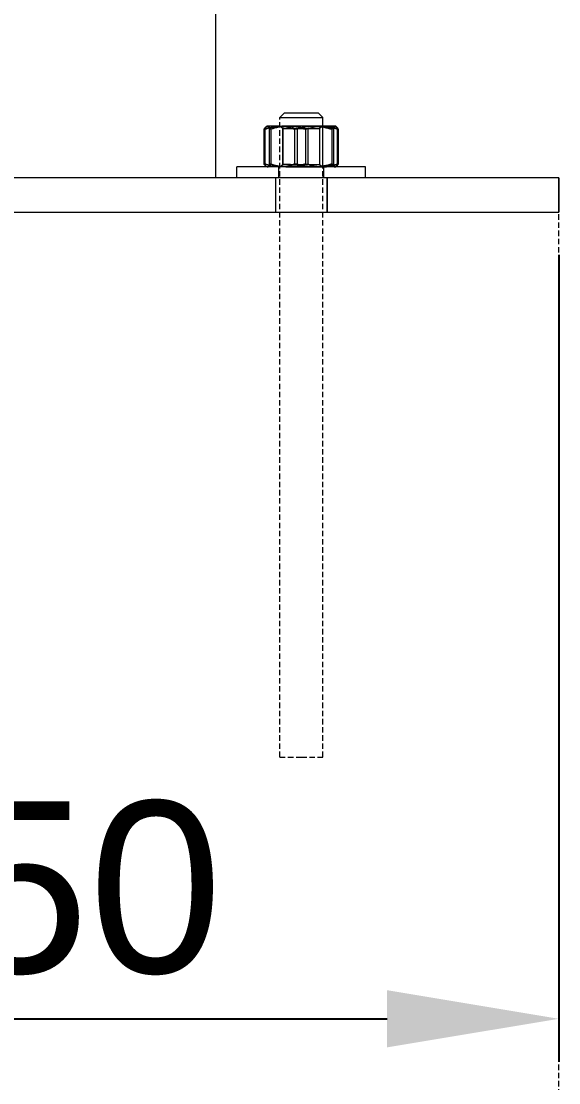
# Model space of a CAD drawing. Header units: millimetres. Extents: x -124 to 15640, y 659 to 4121.
# Drawn here: x 401 to 526.3, y 1883.7 to 2131.1 of the extents above; entities that cross this region are included whole.
import ezdxf

# ---------------------------------------------------------------- set-up
doc = ezdxf.new("R2010")
doc.units = ezdxf.units.MM
doc.linetypes.add('HIDDEN', pattern=[1.905, 1.27, -0.635])
doc.layers.add('ZANO_R', color=7, linetype='Continuous', lineweight=0)
doc.layers.add('ZANO_R_przerywana', color=7, linetype='HIDDEN', lineweight=0)
doc.styles.add('Arial', font='arial.ttf')
doc.styles.get("Standard").update_dxf_attribs({"font": 'ARIALUNI.TTF'})
doc.dimstyles.new('pl i ang', dxfattribs={"dimtxt": 50, "dimasz": 50, "dimexe": 1.25, "dimexo": 0.625, "dimgap": 10, "dimtad": 1, "dimtoh": 1, "dimtxsty": 'Standard', "dimcen": 2.5, "dimclrd": 1, "dimclre": 1, "dimclrt": 1, "dimadec": 0, "dimazin": 0, "dimtfac": 1, "dimtmove": 0, "dimatfit": 3, "dimfxl": 1, "dimarcsym": 1})

# ---------------------------------------------------------------- blocks, each defined once
blk = doc.blocks.new('*D476')
at = {"layer": 'ZANO_R', "color": 1, "lineweight": -2}
for p, q in [((276.27, 2076.6), (276.27, 1888.61)), ((526.28, 2076.6), (526.28, 1888.61)), ((316.27, 1898.61), (486.28, 1898.61))]:
    blk.add_line(p, q, dxfattribs=at)
at = {"layer": 'ZANO_R', "color": 1}
for points in [[(316.27, 1905.28), (316.27, 1891.95), (276.27, 1898.61)], [(486.28, 1891.95), (486.28, 1905.28), (526.28, 1898.61)]]:
    blk.add_solid(points, dxfattribs=at)
at = {"layer": 'ZANO_R', "color": 1, "insert": (401.28, 1929.03), "char_height": 40, "attachment_point": 5, "style": 'Arial'}
blk.add_mtext('250', dxfattribs=at)

msp = doc.modelspace()

# ---------------------------------------------------------------- linework, layer by layer
at = {"layer": 'ZANO_R'}
for p, q in [((446.29, 2156.6), (446.29, 2094.6)), ((462.28, 2109.6), (461.28, 2108.6)), ((461.28, 2108.6), (461.29, 2108.6)), ((462.29, 2109.6), (461.29, 2108.6)), ((461.29, 2108.6), (466.29, 2108.6)), ((462.29, 2109.6), (462.28, 2109.6)), ((466.29, 2109.6), (462.29, 2109.6)), ((470.29, 2109.6), (466.29, 2109.6)), ((466.29, 2108.6), (471.29, 2108.6)), ((470.29, 2109.6), (471.29, 2108.6)), ((470.29, 2109.6), (471.28, 2108.6)), ((471.28, 2097.12), (471.28, 2108.6)), ((471.29, 2097.12), (471.29, 2108.6)), ((457.62, 2105.88), (457.92, 2106)), ((457.62, 2105.88), (457.67, 2105.98)), ((457.62, 2097.81), (457.62, 2105.88)), ((457.71, 2106.04), (457.67, 2105.98)), ((457.71, 2106.04), (457.74, 2106.08)), ((457.76, 2106.11), (457.74, 2106.08)), ((457.76, 2106.11), (457.8, 2106.17)), ((457.81, 2106.18), (457.8, 2106.17)), ((457.81, 2106.18), (457.88, 2106.27)), ((457.85, 2105.88), (458.21, 2106.01)), ((457.85, 2105.88), (457.86, 2105.93)), ((457.85, 2097.81), (457.85, 2105.88)), ((457.86, 2105.93), (457.87, 2105.97)), ((457.87, 2105.97), (457.89, 2106.02)), ((457.9, 2106.3), (457.88, 2106.27)), ((457.89, 2106.02), (457.9, 2106.06)), ((457.9, 2106.3), (457.92, 2106.31)), ((457.9, 2106.06), (457.92, 2106.11)), ((457.95, 2106.35), (457.92, 2106.31)), ((457.92, 2106.11), (457.94, 2106.15)), ((457.92, 2106), (458.22, 2106.1)), ((457.94, 2106.15), (457.96, 2106.19)), ((457.95, 2106.35), (457.96, 2106.36)), ((458, 2106.4), (457.96, 2106.36)), ((457.96, 2106.19), (457.98, 2106.23)), ((457.98, 2106.23), (458.01, 2106.28)), ((458, 2106.4), (458.01, 2106.41)), ((458.05, 2106.45), (458.01, 2106.41)), ((458.01, 2106.28), (458.03, 2106.32)), ((458.03, 2106.32), (458.06, 2106.35)), ((458.05, 2106.45), (458.06, 2106.45)), ((458.1, 2106.49), (458.06, 2106.45)), ((458.06, 2106.35), (458.09, 2106.39)), ((458.09, 2106.39), (458.12, 2106.43)), ((458.1, 2106.49), (458.12, 2106.5)), ((458.13, 2106.51), (458.12, 2106.5)), ((458.12, 2106.43), (458.15, 2106.47)), ((458.13, 2106.51), (458.17, 2106.53)), ((458.15, 2106.47), (458.18, 2106.5)), ((458.2, 2106.55), (458.17, 2106.53)), ((458.18, 2106.5), (458.21, 2106.54)), ((458.2, 2106.55), (458.28, 2106.6)), ((458.2, 2106.55), (458.22, 2106.56)), ((458.21, 2106.54), (458.25, 2106.57)), ((458.21, 2106.01), (458.57, 2106.13)), ((458.22, 2106.1), (458.53, 2106.2)), ((458.25, 2106.57), (458.24, 2106.56)), ((458.25, 2106.57), (458.29, 2106.6)), ((458.25, 2106.57), (458.28, 2106.58)), ((458.27, 2106.58), (458.28, 2106.59)), ((458.29, 2106.6), (458.28, 2106.6)), ((458.28, 2106.59), (458.29, 2106.59)), ((458.3, 2106.58), (458.28, 2106.58)), ((458.3, 2106.6), (458.29, 2106.6)), ((458.29, 2106.6), (458.29, 2106.6)), ((458.29, 2106.6), (458.29, 2106.6)), ((458.29, 2106.6), (458.29, 2106.6)), ((458.29, 2106.6), (458.29, 2106.6)), ((458.29, 2106.59), (458.29, 2106.59)), ((458.29, 2106.59), (458.3, 2106.59)), ((458.33, 2106.6), (458.3, 2106.6)), ((458.3, 2106.59), (458.3, 2106.59)), ((458.3, 2106.59), (458.31, 2106.59)), ((458.3, 2106.58), (458.34, 2106.59)), ((458.31, 2106.59), (458.31, 2106.59)), ((458.48, 2106.6), (458.33, 2106.6)), ((458.35, 2106.59), (458.34, 2106.59)), ((458.37, 2106.59), (458.4, 2106.57)), ((458.44, 2106.59), (458.4, 2106.6)), ((458.4, 2106.57), (458.43, 2106.55)), ((458.43, 2106.55), (458.46, 2106.52)), ((458.48, 2106.57), (458.44, 2106.59)), ((458.46, 2106.52), (458.49, 2106.5)), ((459.09, 2106.6), (458.48, 2106.6)), ((458.51, 2106.56), (458.48, 2106.57)), ((458.49, 2106.5), (458.51, 2106.47)), ((458.55, 2106.55), (458.51, 2106.56)), ((458.51, 2106.47), (458.54, 2106.45)), ((458.53, 2106.2), (458.84, 2106.28)), ((458.54, 2106.45), (458.57, 2106.42)), ((458.59, 2106.53), (458.55, 2106.55)), ((458.57, 2106.42), (458.59, 2106.39)), ((458.57, 2106.13), (458.94, 2106.23)), ((458.62, 2106.51), (458.59, 2106.53)), ((458.59, 2106.39), (458.61, 2106.36)), ((458.61, 2106.36), (458.64, 2106.33)), ((458.66, 2106.5), (458.62, 2106.51)), ((458.64, 2106.33), (458.66, 2106.3)), ((458.69, 2106.48), (458.66, 2106.5)), ((458.66, 2106.3), (458.68, 2106.27)), ((458.68, 2106.27), (458.7, 2106.24)), ((458.72, 2106.46), (458.69, 2106.48)), ((458.7, 2106.24), (458.72, 2106.2)), ((458.76, 2106.43), (458.72, 2106.46)), ((458.72, 2106.2), (458.73, 2106.17)), ((458.73, 2106.17), (458.75, 2106.13)), ((458.75, 2106.13), (458.76, 2106.1)), ((458.79, 2106.41), (458.76, 2106.43)), ((458.76, 2106.1), (458.78, 2106.06)), ((458.78, 2106.06), (458.79, 2106.03)), ((458.82, 2106.39), (458.79, 2106.41)), ((458.79, 2106.03), (458.8, 2105.99)), ((458.8, 2105.99), (458.81, 2105.96)), ((458.81, 2105.96), (458.82, 2105.92)), ((458.85, 2106.36), (458.82, 2106.39)), ((458.82, 2105.92), (458.83, 2105.88)), ((458.83, 2105.88), (459.26, 2106.02)), ((458.83, 2105.88), (458.83, 2097.81)), ((458.84, 2106.28), (459.16, 2106.36)), ((458.88, 2106.34), (458.85, 2106.36)), ((458.91, 2106.31), (458.88, 2106.34)), ((458.94, 2106.28), (458.91, 2106.31)), ((458.94, 2106.23), (459.31, 2106.32)), ((458.96, 2106.25), (458.94, 2106.28)), ((458.99, 2106.22), (458.96, 2106.25)), ((459.01, 2106.19), (458.99, 2106.22)), ((459.04, 2106.16), (459.01, 2106.19)), ((459.06, 2106.13), (459.04, 2106.16)), ((459.08, 2106.09), (459.06, 2106.13)), ((459.1, 2106.06), (459.08, 2106.09)), ((461.37, 2106.6), (459.09, 2106.6)), ((459.12, 2106.03), (459.1, 2106.06)), ((459.14, 2105.99), (459.12, 2106.03)), ((459.16, 2105.96), (459.14, 2105.99)), ((459.16, 2106.36), (459.47, 2106.42)), ((459.17, 2105.92), (459.16, 2105.96)), ((459.19, 2105.88), (459.17, 2105.92)), ((459.63, 2106.02), (459.19, 2105.88)), ((459.19, 2105.88), (459.19, 2097.81)), ((459.26, 2106.02), (459.69, 2106.14)), ((459.31, 2106.32), (459.68, 2106.4)), ((459.47, 2106.42), (459.79, 2106.48)), ((460.08, 2106.14), (459.63, 2106.02)), ((459.68, 2106.4), (460.06, 2106.47)), ((459.69, 2106.14), (460.13, 2106.25)), ((459.79, 2106.48), (460.11, 2106.52)), ((460.06, 2106.47), (460.44, 2106.52)), ((460.53, 2106.25), (460.08, 2106.14)), ((460.11, 2106.52), (460.43, 2106.56)), ((460.13, 2106.25), (460.58, 2106.34)), ((460.43, 2106.56), (460.75, 2106.58)), ((460.44, 2106.52), (460.82, 2106.56)), ((460.99, 2106.34), (460.53, 2106.25)), ((460.58, 2106.34), (461.02, 2106.42)), ((460.75, 2106.58), (461.07, 2106.6)), ((460.82, 2106.56), (461.2, 2106.58)), ((461.45, 2106.42), (460.99, 2106.34)), ((461.02, 2106.42), (461.47, 2106.49)), ((461.2, 2106.58), (461.58, 2106.6)), ((462.04, 2106.07), (461.29, 2106.59)), ((462.03, 2106.07), (461.29, 2106.59)), ((461.36, 2106.59), (461.7, 2106.57)), ((461.39, 2106.6), (461.39, 2106.6)), ((461.91, 2106.49), (461.45, 2106.42)), ((461.47, 2106.49), (461.92, 2106.54)), ((461.58, 2106.6), (461.81, 2106.59)), ((461.7, 2106.57), (462.04, 2106.54)), ((461.73, 2106.6), (462.05, 2106.58)), ((469.26, 2106.6), (461.78, 2106.6)), ((462.37, 2106.54), (461.91, 2106.49)), ((461.92, 2106.54), (462.37, 2106.57)), ((462.03, 2097.65), (462.03, 2106.07)), ((462.03, 2106.07), (462.04, 2106.07)), ((462.04, 2106.54), (462.39, 2106.5)), ((462.04, 2097.65), (462.04, 2106.07)), ((462.04, 2106.07), (463.79, 2106.07)), ((462.05, 2106.58), (462.38, 2106.56)), ((462.37, 2106.57), (462.82, 2106.59)), ((462.83, 2106.57), (462.37, 2106.54)), ((462.38, 2106.56), (462.7, 2106.53)), ((462.39, 2106.5), (462.73, 2106.45)), ((462.7, 2106.53), (463.02, 2106.48)), ((462.73, 2106.45), (463.07, 2106.38)), ((463.3, 2106.59), (462.83, 2106.57)), ((463.02, 2106.48), (463.35, 2106.43)), ((463.07, 2106.38), (463.4, 2106.3)), ((463.22, 2106.6), (463.28, 2106.59)), ((463.29, 2106.59), (463.74, 2106.57)), ((463.35, 2106.43), (463.66, 2106.36)), ((463.4, 2106.3), (463.73, 2106.22)), ((463.66, 2106.36), (463.7, 2106.35)), ((463.7, 2106.35), (463.87, 2106.31)), ((464.19, 2106.57), (463.73, 2106.59)), ((463.73, 2106.22), (464.06, 2106.12)), ((463.74, 2106.57), (464.19, 2106.54)), ((463.79, 2106.07), (470.54, 2106.07)), ((463.87, 2106.31), (464.3, 2106.2)), ((464.06, 2106.12), (464.39, 2106)), ((464.66, 2106.54), (464.19, 2106.57)), ((464.19, 2106.54), (464.64, 2106.49)), ((464.3, 2106.2), (464.73, 2106.08)), ((464.39, 2106), (464.71, 2105.88)), ((464.64, 2106.49), (465.08, 2106.42)), ((465.12, 2106.49), (464.66, 2106.54)), ((464.71, 2105.88), (465.16, 2106.02)), ((464.71, 2105.88), (464.71, 2097.81)), ((464.73, 2106.08), (464.75, 2106.07)), ((464.75, 2106.07), (465.03, 2105.98)), ((465.03, 2105.98), (465.03, 2105.98)), ((465.03, 2105.98), (465.31, 2105.88)), ((465.08, 2106.42), (465.53, 2106.34)), ((465.59, 2106.42), (465.12, 2106.49)), ((465.16, 2106.02), (465.62, 2106.14)), ((465.77, 2106.03), (465.31, 2105.88)), ((465.31, 2105.88), (465.31, 2097.81)), ((465.53, 2106.34), (465.97, 2106.25)), ((466.05, 2106.34), (465.59, 2106.42)), ((465.62, 2106.14), (466.08, 2106.25)), ((466.23, 2106.15), (465.77, 2106.03)), ((465.97, 2106.25), (466.41, 2106.14)), ((466.5, 2106.25), (466.05, 2106.34)), ((466.08, 2106.25), (466.54, 2106.35)), ((466.69, 2106.27), (466.23, 2106.15)), ((466.41, 2106.14), (466.84, 2106.02)), ((466.96, 2106.14), (466.5, 2106.25)), ((466.54, 2106.35), (467.01, 2106.43)), ((467.16, 2106.36), (466.69, 2106.27)), ((466.84, 2106.02), (467.27, 2105.88)), ((467.41, 2106.02), (466.96, 2106.14)), ((467.01, 2106.43), (467.48, 2106.49)), ((467.63, 2106.44), (467.16, 2106.36)), ((467.27, 2105.88), (467.61, 2106)), ((467.27, 2105.88), (467.27, 2097.81)), ((467.85, 2105.88), (467.41, 2106.02)), ((467.48, 2106.49), (467.95, 2106.54)), ((467.61, 2106), (467.96, 2106.12)), ((468.1, 2106.5), (467.63, 2106.44)), ((468.18, 2106), (467.85, 2105.88)), ((467.85, 2105.88), (467.85, 2097.81)), ((467.95, 2106.54), (468.42, 2106.58)), ((467.96, 2106.12), (468.3, 2106.22)), ((468.58, 2106.55), (468.1, 2106.5)), ((468.5, 2106.11), (468.18, 2106)), ((468.3, 2106.22), (468.65, 2106.3)), ((468.42, 2106.58), (468.89, 2106.6)), ((468.83, 2106.21), (468.5, 2106.11)), ((469.06, 2106.58), (468.58, 2106.55)), ((468.65, 2106.3), (469.01, 2106.38)), ((469.16, 2106.3), (468.83, 2106.21)), ((469.01, 2106.38), (469.36, 2106.45)), ((469.53, 2106.6), (469.06, 2106.58)), ((469.5, 2106.38), (469.16, 2106.3)), ((469.2, 2106.6), (469.67, 2106.58)), ((469.27, 2106.6), (469.24, 2106.6)), ((469.27, 2106.6), (469.26, 2106.6)), ((469.37, 2106.6), (469.3, 2106.6)), ((469.36, 2106.45), (469.72, 2106.5)), ((469.84, 2106.45), (469.5, 2106.38)), ((470.01, 2106.58), (469.53, 2106.6)), ((469.67, 2106.58), (470.14, 2106.54)), ((469.72, 2106.5), (470.08, 2106.54)), ((474.22, 2106.6), (469.76, 2106.6)), ((470.17, 2106.5), (469.84, 2106.45)), ((470.49, 2106.55), (470.01, 2106.58)), ((470.08, 2106.54), (470.44, 2106.57)), ((470.14, 2106.54), (470.62, 2106.49)), ((470.52, 2106.54), (470.17, 2106.5)), ((470.44, 2106.57), (470.8, 2106.59)), ((470.96, 2106.5), (470.49, 2106.55)), ((470.86, 2106.57), (470.52, 2106.54)), ((471.05, 2106.43), (470.53, 2106.07)), ((470.53, 2106.07), (470.53, 2097.65)), ((471.13, 2106.49), (470.54, 2106.07)), ((470.54, 2106.07), (470.54, 2097.65)), ((470.62, 2106.49), (471.08, 2106.43)), ((471.2, 2106.59), (470.86, 2106.57)), ((471.44, 2106.44), (470.96, 2106.5)), ((471.08, 2106.43), (471.55, 2106.35)), ((471.28, 2106.59), (471.13, 2106.49)), ((471.29, 2106.59), (471.14, 2106.49)), ((471.24, 2106.59), (471.15, 2106.6)), ((471.17, 2106.6), (471.18, 2106.59)), ((471.21, 2106.59), (471.5, 2106.58)), ((471.91, 2106.36), (471.44, 2106.44)), ((471.5, 2106.58), (471.79, 2106.56)), ((471.55, 2106.35), (472.01, 2106.25)), ((471.97, 2106.57), (471.63, 2106.59)), ((471.79, 2106.56), (472.09, 2106.53)), ((472.37, 2106.27), (471.91, 2106.36)), ((472.31, 2106.54), (471.97, 2106.57)), ((472.01, 2106.25), (472.47, 2106.14)), ((472.09, 2106.53), (472.38, 2106.49)), ((472.65, 2106.5), (472.31, 2106.54)), ((472.84, 2106.15), (472.37, 2106.27)), ((472.38, 2106.49), (472.66, 2106.45)), ((472.47, 2106.14), (472.93, 2106.02)), ((472.99, 2106.44), (472.65, 2106.5)), ((472.87, 2106.41), (472.66, 2106.45)), ((473.3, 2106.03), (472.84, 2106.15)), ((472.87, 2106.41), (472.9, 2106.4)), ((473.09, 2106.36), (472.9, 2106.4)), ((472.93, 2106.02), (473.38, 2105.88)), ((473.32, 2106.38), (472.99, 2106.44)), ((473.09, 2106.36), (473.13, 2106.35)), ((473.3, 2106.31), (473.13, 2106.35)), ((473.3, 2106.31), (473.36, 2106.3)), ((473.76, 2105.88), (473.3, 2106.03)), ((473.65, 2106.3), (473.32, 2106.38)), ((473.49, 2106.27), (473.36, 2106.3)), ((473.43, 2105.96), (473.38, 2105.88)), ((473.38, 2105.88), (473.38, 2097.81)), ((473.48, 2106.04), (473.43, 2105.96)), ((473.53, 2106.12), (473.48, 2106.04)), ((473.49, 2106.27), (473.82, 2106.18)), ((473.59, 2106.19), (473.53, 2106.12)), ((473.64, 2106.27), (473.59, 2106.19)), ((473.67, 2106.29), (473.64, 2106.27)), ((473.98, 2106.21), (473.65, 2106.3)), ((473.69, 2106.33), (473.67, 2106.3)), ((473.67, 2106.3), (473.67, 2106.29)), ((473.72, 2106.35), (473.69, 2106.33)), ((473.75, 2106.38), (473.72, 2106.35)), ((473.77, 2106.41), (473.75, 2106.38)), ((473.77, 2105.95), (473.76, 2105.91)), ((473.76, 2105.91), (473.76, 2105.88)), ((473.76, 2105.88), (473.76, 2097.81)), ((473.8, 2106.43), (473.77, 2106.41)), ((473.78, 2106.01), (473.77, 2105.98)), ((473.77, 2105.98), (473.77, 2105.95)), ((473.79, 2106.04), (473.78, 2106.01)), ((473.8, 2106.07), (473.79, 2106.04)), ((473.83, 2106.45), (473.8, 2106.43)), ((473.81, 2106.1), (473.8, 2106.07)), ((473.82, 2106.13), (473.81, 2106.1)), ((473.87, 2106.16), (473.82, 2106.18)), ((473.83, 2106.16), (473.82, 2106.13)), ((473.86, 2106.48), (473.83, 2106.45)), ((473.85, 2106.19), (473.83, 2106.16)), ((473.86, 2106.22), (473.85, 2106.19)), ((473.89, 2106.5), (473.86, 2106.48)), ((473.88, 2106.24), (473.86, 2106.22)), ((473.87, 2106.16), (474.05, 2106.11)), ((473.9, 2106.27), (473.88, 2106.24)), ((473.9, 2106.51), (473.89, 2106.5)), ((473.92, 2106.52), (473.9, 2106.51)), ((473.91, 2106.3), (473.9, 2106.27)), ((473.93, 2106.33), (473.91, 2106.3)), ((473.94, 2106.53), (473.92, 2106.52)), ((473.95, 2106.35), (473.93, 2106.33)), ((473.96, 2106.54), (473.94, 2106.53)), ((473.97, 2106.38), (473.95, 2106.35)), ((473.97, 2106.55), (473.96, 2106.54)), ((473.98, 2106.55), (473.97, 2106.55)), ((473.99, 2106.4), (473.97, 2106.38)), ((474, 2106.56), (473.98, 2106.55)), ((474.31, 2106.11), (473.98, 2106.21)), ((474.02, 2106.42), (473.99, 2106.4)), ((474.01, 2106.57), (474, 2106.56)), ((474.03, 2106.57), (474.01, 2106.57)), ((474.04, 2106.45), (474.02, 2106.42)), ((474.04, 2106.58), (474.03, 2106.57)), ((474.06, 2106.58), (474.04, 2106.58)), ((474.06, 2106.47), (474.04, 2106.45)), ((474.16, 2106.08), (474.05, 2106.11)), ((474.07, 2106.58), (474.06, 2106.58)), ((474.09, 2106.49), (474.06, 2106.47)), ((474.09, 2106.59), (474.07, 2106.58)), ((474.1, 2106.59), (474.09, 2106.59)), ((474.11, 2106.51), (474.09, 2106.49)), ((474.12, 2106.59), (474.1, 2106.59)), ((474.14, 2106.53), (474.11, 2106.51)), ((474.15, 2106.6), (474.12, 2106.59)), ((474.16, 2106.55), (474.14, 2106.53)), ((474.19, 2106.56), (474.16, 2106.55)), ((474.16, 2106.08), (474.28, 2106.04)), ((474.22, 2106.58), (474.19, 2106.56)), ((474.22, 2106.6), (474.23, 2106.6)), ((474.25, 2106.6), (474.22, 2106.58)), ((474.23, 2106.59), (474.22, 2106.59)), ((474.25, 2106.59), (474.23, 2106.59)), ((474.27, 2106.58), (474.25, 2106.6)), ((474.26, 2106.59), (474.25, 2106.59)), ((474.28, 2106.58), (474.26, 2106.59)), ((474.29, 2106.6), (474.27, 2106.6)), ((474.3, 2106.56), (474.27, 2106.58)), ((474.28, 2106.6), (474.37, 2106.55)), ((474.29, 2106.58), (474.28, 2106.58)), ((474.46, 2105.98), (474.28, 2106.04)), ((474.29, 2106.6), (474.31, 2106.59)), ((474.29, 2106.6), (474.29, 2106.6)), ((474.29, 2106.6), (474.29, 2106.6)), ((474.29, 2106.6), (474.29, 2106.6)), ((474.29, 2106.6), (474.29, 2106.6)), ((474.29, 2106.6), (474.29, 2106.6)), ((474.29, 2106.6), (474.29, 2106.6)), ((474.29, 2106.6), (474.29, 2106.6)), ((474.31, 2106.57), (474.29, 2106.58)), ((474.33, 2106.55), (474.3, 2106.56)), ((474.32, 2106.57), (474.31, 2106.57)), ((474.63, 2106), (474.31, 2106.11)), ((474.34, 2106.56), (474.32, 2106.57)), ((474.35, 2106.53), (474.33, 2106.55)), ((474.35, 2106.55), (474.34, 2106.56)), ((474.37, 2106.55), (474.35, 2106.55)), ((474.38, 2106.51), (474.35, 2106.53)), ((474.37, 2106.55), (474.4, 2106.53)), ((474.41, 2106.49), (474.38, 2106.51)), ((474.45, 2106.49), (474.4, 2106.53)), ((474.43, 2106.47), (474.41, 2106.49)), ((474.45, 2106.45), (474.43, 2106.47)), ((474.5, 2106.45), (474.45, 2106.49)), ((474.48, 2106.42), (474.45, 2106.45)), ((474.46, 2105.98), (474.74, 2105.88)), ((474.5, 2106.4), (474.48, 2106.42)), ((474.55, 2106.41), (474.5, 2106.45)), ((474.52, 2106.38), (474.5, 2106.4)), ((474.54, 2106.35), (474.52, 2106.38)), ((474.56, 2106.33), (474.54, 2106.35)), ((474.59, 2106.37), (474.55, 2106.41)), ((474.58, 2106.3), (474.56, 2106.33)), ((474.6, 2106.27), (474.58, 2106.3)), ((474.63, 2106.33), (474.59, 2106.37)), ((474.61, 2106.24), (474.6, 2106.27)), ((474.63, 2106.22), (474.61, 2106.24)), ((474.68, 2106.28), (474.63, 2106.33)), ((474.64, 2106.19), (474.63, 2106.22)), ((474.95, 2105.88), (474.63, 2106)), ((474.66, 2106.16), (474.64, 2106.19)), ((474.67, 2106.13), (474.66, 2106.16)), ((474.68, 2106.1), (474.67, 2106.13)), ((474.72, 2106.24), (474.68, 2106.28)), ((474.69, 2106.07), (474.68, 2106.1)), ((474.7, 2106.04), (474.69, 2106.07)), ((474.71, 2106.01), (474.7, 2106.04)), ((474.72, 2105.98), (474.71, 2106.01)), ((474.76, 2106.19), (474.72, 2106.24)), ((474.73, 2105.95), (474.72, 2105.98)), ((474.73, 2105.91), (474.73, 2105.95)), ((474.74, 2105.88), (474.73, 2105.91)), ((474.74, 2097.81), (474.74, 2105.88)), ((474.79, 2106.14), (474.76, 2106.19)), ((474.83, 2106.09), (474.79, 2106.14)), ((474.86, 2106.04), (474.83, 2106.09)), ((474.89, 2105.99), (474.86, 2106.04)), ((474.92, 2105.94), (474.89, 2105.99)), ((474.95, 2105.88), (474.92, 2105.94)), ((474.95, 2097.81), (474.95, 2105.88)), ((457.67, 2097.71), (457.62, 2097.81)), ((457.93, 2097.69), (457.62, 2097.81)), ((457.67, 2097.71), (457.71, 2097.66)), ((457.74, 2097.62), (457.71, 2097.66)), ((457.74, 2097.62), (457.76, 2097.58)), ((457.8, 2097.52), (457.76, 2097.58)), ((457.8, 2097.52), (457.81, 2097.52)), ((457.86, 2097.77), (457.85, 2097.81)), ((458.19, 2097.69), (457.85, 2097.81)), ((457.87, 2097.72), (457.86, 2097.77)), ((457.89, 2097.67), (457.87, 2097.72)), ((457.9, 2097.63), (457.89, 2097.67)), ((457.92, 2097.59), (457.9, 2097.63)), ((457.94, 2097.54), (457.92, 2097.59)), ((458.26, 2097.58), (457.93, 2097.69)), ((457.96, 2097.5), (457.94, 2097.54)), ((458.53, 2097.58), (458.19, 2097.69)), ((458.58, 2097.48), (458.26, 2097.58)), ((458.88, 2097.48), (458.53, 2097.58)), ((458.73, 2097.52), (458.72, 2097.49)), ((458.75, 2097.56), (458.73, 2097.52)), ((458.76, 2097.59), (458.75, 2097.56)), ((458.78, 2097.63), (458.76, 2097.59)), ((458.79, 2097.66), (458.78, 2097.63)), ((458.8, 2097.7), (458.79, 2097.66)), ((458.81, 2097.74), (458.8, 2097.7)), ((458.82, 2097.77), (458.81, 2097.74)), ((458.83, 2097.81), (458.82, 2097.77)), ((459.3, 2097.66), (458.83, 2097.81)), ((458.99, 2097.49), (459.02, 2097.52)), ((459.02, 2097.52), (459.04, 2097.55)), ((459.04, 2097.55), (459.07, 2097.59)), ((459.07, 2097.59), (459.09, 2097.62)), ((459.09, 2097.62), (459.11, 2097.66)), ((459.11, 2097.66), (459.13, 2097.7)), ((459.13, 2097.7), (459.15, 2097.73)), ((459.15, 2097.73), (459.17, 2097.77)), ((459.17, 2097.77), (459.19, 2097.81)), ((459.19, 2097.81), (459.68, 2097.66)), ((459.79, 2097.53), (459.3, 2097.66)), ((459.68, 2097.66), (460.17, 2097.53)), ((460.27, 2097.42), (459.79, 2097.53)), ((460.17, 2097.53), (460.67, 2097.42)), ((461.28, 2097.12), (462.03, 2097.65)), ((461.29, 2097.12), (462.04, 2097.65)), ((462.03, 2097.65), (462.03, 2097.65)), ((462.03, 2097.65), (462.03, 2097.65)), ((462.03, 2097.65), (462.03, 2097.65)), ((462.03, 2097.65), (462.03, 2097.65)), ((462.03, 2097.65), (462.03, 2097.65)), ((462.03, 2097.65), (462.03, 2097.65)), ((462.03, 2097.65), (462.04, 2097.65)), ((463.79, 2097.65), (462.04, 2097.65)), ((462.04, 2097.65), (462.04, 2097.65)), ((464.02, 2097.56), (463.66, 2097.46)), ((463.79, 2097.65), (465.85, 2097.65)), ((464.37, 2097.68), (464.02, 2097.56)), ((464.65, 2097.59), (464.26, 2097.48)), ((464.71, 2097.81), (464.37, 2097.68)), ((465.03, 2097.71), (464.65, 2097.59)), ((465.2, 2097.66), (464.71, 2097.81)), ((465.31, 2097.81), (465.03, 2097.72)), ((465.03, 2097.72), (465.03, 2097.71)), ((465.7, 2097.53), (465.2, 2097.66)), ((465.31, 2097.81), (465.74, 2097.68)), ((466.2, 2097.42), (465.7, 2097.53)), ((465.74, 2097.68), (466.17, 2097.56)), ((465.86, 2097.65), (470.54, 2097.65)), ((466.17, 2097.56), (466.61, 2097.45)), ((466.72, 2097.65), (466.25, 2097.52)), ((466.37, 2097.42), (466.87, 2097.53)), ((467.27, 2097.81), (466.73, 2097.65)), ((466.87, 2097.53), (467.36, 2097.66)), ((467.64, 2097.68), (467.27, 2097.81)), ((467.36, 2097.66), (467.85, 2097.81)), ((468.01, 2097.56), (467.64, 2097.68)), ((467.85, 2097.81), (468.2, 2097.68)), ((468.38, 2097.46), (468.01, 2097.56)), ((468.2, 2097.68), (468.55, 2097.56)), ((468.55, 2097.56), (468.91, 2097.46)), ((470.54, 2097.65), (471.29, 2097.12)), ((470.54, 2097.65), (471.28, 2097.12)), ((472.47, 2097.55), (472.01, 2097.44)), ((472.45, 2097.45), (472.89, 2097.55)), ((472.93, 2097.67), (472.47, 2097.55)), ((472.89, 2097.55), (473.32, 2097.68)), ((473.38, 2097.81), (472.93, 2097.67)), ((473.32, 2097.68), (473.76, 2097.81)), ((473.38, 2097.81), (473.43, 2097.73)), ((473.43, 2097.73), (473.48, 2097.65)), ((473.48, 2097.65), (473.53, 2097.58)), ((473.53, 2097.58), (473.59, 2097.5)), ((473.76, 2097.81), (473.76, 2097.78)), ((473.76, 2097.78), (473.77, 2097.74)), ((473.77, 2097.74), (473.78, 2097.71)), ((473.78, 2097.71), (473.79, 2097.67)), ((473.79, 2097.67), (473.8, 2097.64)), ((473.8, 2097.64), (473.81, 2097.61)), ((473.81, 2097.61), (473.82, 2097.57)), ((473.82, 2097.57), (473.84, 2097.54)), ((473.82, 2097.52), (473.87, 2097.53)), ((473.84, 2097.54), (473.85, 2097.51)), ((474.05, 2097.58), (473.87, 2097.53)), ((474.04, 2097.5), (474.35, 2097.59)), ((474.05, 2097.58), (474.16, 2097.62)), ((474.28, 2097.66), (474.16, 2097.62)), ((474.28, 2097.66), (474.46, 2097.71)), ((474.35, 2097.59), (474.65, 2097.7)), ((474.74, 2097.81), (474.46, 2097.71)), ((474.63, 2097.5), (474.65, 2097.53)), ((474.65, 2097.7), (474.95, 2097.81)), ((474.65, 2097.53), (474.66, 2097.57)), ((474.66, 2097.57), (474.68, 2097.6)), ((474.68, 2097.6), (474.69, 2097.63)), ((474.69, 2097.63), (474.7, 2097.67)), ((474.7, 2097.67), (474.71, 2097.7)), ((474.71, 2097.7), (474.72, 2097.74)), ((474.72, 2097.74), (474.73, 2097.78)), ((474.73, 2097.78), (474.74, 2097.81)), ((474.76, 2097.5), (474.79, 2097.55)), ((474.79, 2097.55), (474.83, 2097.6)), ((474.83, 2097.6), (474.86, 2097.65)), ((474.86, 2097.65), (474.89, 2097.7)), ((474.89, 2097.7), (474.92, 2097.76)), ((474.92, 2097.76), (474.95, 2097.81)), ((451.28, 2094.6), (451.28, 2097.1)), ((451.29, 2097.1), (451.28, 2097.1)), ((451.29, 2094.6), (451.29, 2097.1)), ((466.29, 2097.1), (451.29, 2097.1)), ((457.88, 2097.43), (457.81, 2097.52)), ((457.88, 2097.43), (457.9, 2097.39)), ((457.92, 2097.38), (457.9, 2097.39)), ((457.92, 2097.38), (457.95, 2097.34)), ((457.96, 2097.33), (457.95, 2097.34)), ((457.98, 2097.46), (457.96, 2097.5)), ((457.96, 2097.33), (458, 2097.29)), ((458.01, 2097.42), (457.98, 2097.46)), ((458.01, 2097.28), (458, 2097.29)), ((458.03, 2097.38), (458.01, 2097.42)), ((458.01, 2097.28), (458.05, 2097.25)), ((458.06, 2097.34), (458.03, 2097.38)), ((458.06, 2097.24), (458.05, 2097.25)), ((458.09, 2097.3), (458.06, 2097.34)), ((458.06, 2097.24), (458.1, 2097.21)), ((458.12, 2097.26), (458.09, 2097.3)), ((458.12, 2097.19), (458.1, 2097.21)), ((458.15, 2097.23), (458.12, 2097.26)), ((458.12, 2097.19), (458.13, 2097.18)), ((458.17, 2097.16), (458.13, 2097.18)), ((458.18, 2097.19), (458.15, 2097.23)), ((458.17, 2097.16), (458.2, 2097.15)), ((458.21, 2097.16), (458.18, 2097.19)), ((458.28, 2097.1), (458.2, 2097.15)), ((458.22, 2097.14), (458.2, 2097.15)), ((458.25, 2097.12), (458.21, 2097.16)), ((458.24, 2097.13), (458.25, 2097.13)), ((458.29, 2097.1), (458.25, 2097.12)), ((458.28, 2097.12), (458.25, 2097.12)), ((458.28, 2097.11), (458.27, 2097.11)), ((458.28, 2097.12), (458.3, 2097.11)), ((458.29, 2097.11), (458.28, 2097.11)), ((458.29, 2097.1), (458.29, 2097.11)), ((458.3, 2097.1), (458.29, 2097.1)), ((458.34, 2097.1), (458.3, 2097.11)), ((458.31, 2097.1), (458.3, 2097.1)), ((458.3, 2097.1), (458.3, 2097.1)), ((458.31, 2097.1), (458.31, 2097.1)), ((458.35, 2097.1), (458.34, 2097.1)), ((458.34, 2097.1), (458.35, 2097.1)), ((458.35, 2097.1), (458.36, 2097.1)), ((458.37, 2097.1), (458.35, 2097.1)), ((458.36, 2097.1), (458.38, 2097.1)), ((458.4, 2097.12), (458.37, 2097.1)), ((458.43, 2097.14), (458.4, 2097.12)), ((458.46, 2097.17), (458.43, 2097.14)), ((458.45, 2097.1), (458.49, 2097.11)), ((458.45, 2097.1), (458.45, 2097.1)), ((458.45, 2097.1), (458.47, 2097.1)), ((458.49, 2097.19), (458.46, 2097.17)), ((458.51, 2097.22), (458.49, 2097.19)), ((458.49, 2097.11), (458.53, 2097.13)), ((458.54, 2097.25), (458.51, 2097.22)), ((458.53, 2097.13), (458.57, 2097.15)), ((458.57, 2097.27), (458.54, 2097.25)), ((458.59, 2097.3), (458.57, 2097.27)), ((458.57, 2097.15), (458.6, 2097.17)), ((458.91, 2097.39), (458.58, 2097.48)), ((458.61, 2097.33), (458.59, 2097.3)), ((458.6, 2097.17), (458.64, 2097.19)), ((458.64, 2097.36), (458.61, 2097.33)), ((458.66, 2097.39), (458.64, 2097.36)), ((458.64, 2097.19), (458.68, 2097.21)), ((458.68, 2097.43), (458.66, 2097.39)), ((458.7, 2097.46), (458.68, 2097.43)), ((458.68, 2097.21), (458.71, 2097.23)), ((458.72, 2097.49), (458.7, 2097.46)), ((458.71, 2097.23), (458.75, 2097.26)), ((458.75, 2097.26), (458.78, 2097.28)), ((458.78, 2097.28), (458.81, 2097.31)), ((458.81, 2097.31), (458.85, 2097.33)), ((458.85, 2097.33), (458.88, 2097.36)), ((459.22, 2097.39), (458.88, 2097.48)), ((458.88, 2097.36), (458.91, 2097.39)), ((458.91, 2097.39), (458.94, 2097.42)), ((459.25, 2097.32), (458.91, 2097.39)), ((458.94, 2097.42), (458.97, 2097.45)), ((458.97, 2097.45), (458.99, 2097.49)), ((459.58, 2097.31), (459.22, 2097.39)), ((459.58, 2097.25), (459.25, 2097.32)), ((459.93, 2097.25), (459.58, 2097.31)), ((459.92, 2097.2), (459.58, 2097.25)), ((460.26, 2097.15), (459.92, 2097.2)), ((460.29, 2097.19), (459.93, 2097.25)), ((460.6, 2097.12), (460.26, 2097.15)), ((460.76, 2097.32), (460.27, 2097.42)), ((460.65, 2097.15), (460.29, 2097.19)), ((460.94, 2097.1), (460.6, 2097.12)), ((461.01, 2097.12), (460.65, 2097.15)), ((460.67, 2097.42), (461.17, 2097.32)), ((461.25, 2097.24), (460.76, 2097.32)), ((460.89, 2097.1), (460.97, 2097.1)), ((461.37, 2097.1), (461.01, 2097.12)), ((461.03, 2094.6), (461.03, 2097.1)), ((461.04, 2094.6), (461.04, 2097.1)), ((461.17, 2097.32), (461.68, 2097.24)), ((461.75, 2097.17), (461.25, 2097.24)), ((461.28, 2097.12), (461.29, 2097.12)), ((461.29, 2097.1), (461.29, 2097.12)), ((462.2, 2097.12), (461.29, 2097.12)), ((461.57, 2097.11), (461.36, 2097.1)), ((461.39, 2097.1), (461.37, 2097.1)), ((461.78, 2097.12), (461.57, 2097.11)), ((461.68, 2097.24), (462.18, 2097.17)), ((462.05, 2097.11), (461.73, 2097.1)), ((462.24, 2097.12), (461.75, 2097.17)), ((461.81, 2097.1), (461.78, 2097.1)), ((462.21, 2097.17), (461.84, 2097.12)), ((462.38, 2097.13), (462.05, 2097.11)), ((462.22, 2097.12), (462.05, 2097.11)), ((462.18, 2097.17), (462.69, 2097.12)), ((462.58, 2097.22), (462.21, 2097.17)), ((463.35, 2097.12), (462.27, 2097.12)), ((462.56, 2097.11), (462.3, 2097.12)), ((462.7, 2097.17), (462.38, 2097.13)), ((462.82, 2097.1), (462.56, 2097.11)), ((462.94, 2097.29), (462.58, 2097.22)), ((463.02, 2097.21), (462.7, 2097.17)), ((462.71, 2097.12), (463, 2097.11)), ((463.3, 2097.37), (462.94, 2097.29)), ((463, 2097.11), (463.3, 2097.1)), ((463.35, 2097.27), (463.02, 2097.21)), ((463.54, 2097.11), (463.29, 2097.1)), ((463.66, 2097.46), (463.3, 2097.37)), ((463.66, 2097.33), (463.35, 2097.27)), ((463.35, 2097.12), (468.73, 2097.12)), ((463.79, 2097.12), (463.54, 2097.11)), ((463.7, 2097.34), (463.66, 2097.33)), ((463.87, 2097.38), (463.7, 2097.34)), ((463.73, 2097.1), (464.01, 2097.11)), ((464.34, 2097.17), (463.86, 2097.12)), ((464.26, 2097.48), (463.87, 2097.38)), ((464.01, 2097.11), (464.3, 2097.12)), ((464.82, 2097.23), (464.34, 2097.17)), ((464.35, 2097.12), (464.86, 2097.17)), ((465.3, 2097.31), (464.82, 2097.23)), ((464.86, 2097.17), (465.36, 2097.24)), ((465.78, 2097.41), (465.3, 2097.31)), ((465.36, 2097.24), (465.87, 2097.32)), ((466.25, 2097.52), (465.78, 2097.41)), ((465.87, 2097.32), (466.37, 2097.42)), ((466.7, 2097.32), (466.2, 2097.42)), ((481.29, 2097.1), (466.29, 2097.1)), ((466.61, 2097.45), (467.04, 2097.35)), ((467.2, 2097.24), (466.7, 2097.32)), ((467.04, 2097.35), (467.49, 2097.28)), ((467.71, 2097.17), (467.2, 2097.24)), ((467.49, 2097.28), (467.93, 2097.21)), ((468.22, 2097.12), (467.71, 2097.17)), ((467.93, 2097.21), (468.38, 2097.16)), ((468.56, 2097.11), (468.24, 2097.12)), ((468.76, 2097.37), (468.38, 2097.46)), ((468.38, 2097.16), (468.82, 2097.12)), ((468.89, 2097.1), (468.56, 2097.11)), ((469.14, 2097.29), (468.76, 2097.37)), ((468.78, 2097.12), (470.27, 2097.12)), ((468.82, 2097.12), (469.27, 2097.1)), ((468.91, 2097.46), (469.27, 2097.37)), ((469.52, 2097.22), (469.14, 2097.29)), ((469.67, 2097.12), (469.2, 2097.1)), ((469.27, 2097.1), (469.24, 2097.1)), ((469.27, 2097.37), (469.63, 2097.29)), ((469.91, 2097.17), (469.52, 2097.22)), ((469.63, 2097.29), (469.99, 2097.22)), ((470.14, 2097.15), (469.67, 2097.12)), ((469.76, 2097.1), (470.21, 2097.12)), ((470.29, 2097.12), (469.91, 2097.17)), ((469.99, 2097.22), (470.36, 2097.17)), ((470.62, 2097.2), (470.14, 2097.15)), ((470.21, 2097.12), (470.67, 2097.16)), ((470.57, 2097.11), (470.34, 2097.12)), ((470.34, 2097.12), (471.29, 2097.12)), ((470.36, 2097.17), (470.73, 2097.12)), ((470.8, 2097.1), (470.57, 2097.11)), ((471.08, 2097.27), (470.62, 2097.2)), ((470.67, 2097.16), (471.11, 2097.21)), ((470.77, 2097.12), (470.98, 2097.11)), ((470.98, 2097.11), (471.2, 2097.1)), ((471.55, 2097.34), (471.08, 2097.27)), ((471.11, 2097.21), (471.56, 2097.27)), ((471.15, 2097.1), (471.24, 2097.1)), ((471.18, 2097.1), (471.17, 2097.1)), ((471.5, 2097.11), (471.21, 2097.1)), ((471.28, 2097.12), (471.28, 2097.1)), ((471.29, 2097.12), (471.29, 2097.1)), ((471.49, 2097.1), (471.82, 2097.11)), ((471.79, 2097.13), (471.5, 2097.11)), ((471.53, 2094.6), (471.53, 2097.1)), ((471.54, 2094.6), (471.54, 2097.1)), ((472.01, 2097.44), (471.55, 2097.34)), ((471.56, 2097.27), (472.01, 2097.35)), ((472.09, 2097.16), (471.79, 2097.13)), ((471.82, 2097.11), (472.14, 2097.14)), ((472.01, 2097.35), (472.45, 2097.45)), ((472.38, 2097.2), (472.09, 2097.16)), ((472.14, 2097.14), (472.46, 2097.17)), ((472.66, 2097.25), (472.38, 2097.2)), ((472.46, 2097.17), (472.78, 2097.22)), ((472.66, 2097.25), (472.87, 2097.28)), ((472.78, 2097.22), (473.1, 2097.27)), ((472.9, 2097.29), (472.87, 2097.28)), ((472.9, 2097.29), (473.09, 2097.33)), ((473.13, 2097.34), (473.09, 2097.33)), ((473.1, 2097.27), (473.41, 2097.34)), ((473.13, 2097.34), (473.3, 2097.38)), ((473.36, 2097.39), (473.3, 2097.38)), ((473.36, 2097.39), (473.49, 2097.43)), ((473.41, 2097.34), (473.73, 2097.41)), ((473.82, 2097.52), (473.49, 2097.43)), ((473.59, 2097.5), (473.64, 2097.43)), ((473.64, 2097.43), (473.67, 2097.4)), ((473.67, 2097.4), (473.67, 2097.39)), ((473.67, 2097.39), (473.69, 2097.37)), ((473.69, 2097.37), (473.72, 2097.34)), ((473.72, 2097.34), (473.75, 2097.31)), ((473.73, 2097.41), (474.04, 2097.5)), ((473.75, 2097.31), (473.77, 2097.29)), ((473.77, 2097.29), (473.8, 2097.26)), ((473.8, 2097.26), (473.83, 2097.24)), ((473.83, 2097.24), (473.86, 2097.22)), ((473.85, 2097.51), (473.87, 2097.48)), ((473.86, 2097.22), (473.89, 2097.19)), ((473.87, 2097.48), (473.89, 2097.45)), ((473.89, 2097.45), (473.9, 2097.42)), ((473.89, 2097.19), (473.9, 2097.18)), ((473.9, 2097.42), (473.92, 2097.39)), ((473.9, 2097.18), (473.92, 2097.17)), ((473.92, 2097.39), (473.94, 2097.36)), ((473.92, 2097.17), (473.94, 2097.16)), ((473.94, 2097.36), (473.97, 2097.33)), ((473.94, 2097.16), (473.96, 2097.15)), ((473.96, 2097.15), (473.97, 2097.14)), ((473.97, 2097.33), (473.99, 2097.3)), ((473.97, 2097.14), (473.98, 2097.14)), ((473.98, 2097.14), (474, 2097.13)), ((473.99, 2097.3), (474.01, 2097.28)), ((474, 2097.13), (474.01, 2097.13)), ((474.01, 2097.28), (474.04, 2097.25)), ((474.01, 2097.13), (474.03, 2097.12)), ((474.03, 2097.12), (474.04, 2097.12)), ((474.04, 2097.25), (474.06, 2097.23)), ((474.04, 2097.12), (474.06, 2097.11)), ((474.06, 2097.23), (474.09, 2097.2)), ((474.06, 2097.11), (474.07, 2097.11)), ((474.07, 2097.11), (474.09, 2097.1)), ((474.09, 2097.2), (474.11, 2097.18)), ((474.09, 2097.1), (474.1, 2097.1)), ((474.1, 2097.1), (474.12, 2097.1)), ((474.11, 2097.18), (474.14, 2097.16)), ((474.12, 2097.1), (474.14, 2097.1)), ((474.14, 2097.16), (474.17, 2097.14)), ((474.14, 2097.1), (474.15, 2097.1)), ((474.15, 2097.1), (474.17, 2097.1)), ((474.17, 2097.14), (474.2, 2097.12)), ((474.19, 2097.1), (474.21, 2097.1)), ((474.2, 2097.12), (474.23, 2097.1)), ((474.21, 2097.1), (474.22, 2097.1)), ((474.22, 2097.1), (474.24, 2097.1)), ((474.24, 2097.1), (474.25, 2097.11)), ((474.25, 2097.11), (474.27, 2097.11)), ((474.27, 2097.1), (474.3, 2097.12)), ((474.27, 2097.11), (474.28, 2097.11)), ((474.37, 2097.14), (474.28, 2097.1)), ((474.28, 2097.11), (474.3, 2097.12)), ((474.31, 2097.11), (474.29, 2097.1)), ((474.3, 2097.12), (474.33, 2097.14)), ((474.3, 2097.12), (474.31, 2097.12)), ((474.31, 2097.12), (474.32, 2097.13)), ((474.32, 2097.13), (474.34, 2097.13)), ((474.33, 2097.14), (474.36, 2097.16)), ((474.34, 2097.13), (474.35, 2097.14)), ((474.35, 2097.14), (474.37, 2097.15)), ((474.36, 2097.16), (474.39, 2097.19)), ((474.4, 2097.16), (474.37, 2097.15)), ((474.39, 2097.19), (474.41, 2097.21)), ((474.4, 2097.17), (474.45, 2097.2)), ((474.41, 2097.21), (474.44, 2097.24)), ((474.44, 2097.24), (474.47, 2097.26)), ((474.45, 2097.2), (474.5, 2097.24)), ((474.47, 2097.26), (474.49, 2097.29)), ((474.49, 2097.29), (474.51, 2097.32)), ((474.5, 2097.24), (474.55, 2097.28)), ((474.51, 2097.32), (474.54, 2097.35)), ((474.54, 2097.35), (474.56, 2097.38)), ((474.55, 2097.28), (474.59, 2097.32)), ((474.56, 2097.38), (474.58, 2097.41)), ((474.58, 2097.41), (474.6, 2097.44)), ((474.59, 2097.32), (474.63, 2097.36)), ((474.6, 2097.44), (474.62, 2097.47)), ((474.62, 2097.47), (474.63, 2097.5)), ((474.63, 2097.36), (474.68, 2097.41)), ((474.68, 2097.41), (474.72, 2097.46)), ((474.72, 2097.46), (474.76, 2097.5)), ((481.28, 2094.6), (481.28, 2097.1)), ((481.29, 2094.6), (481.29, 2097.1)), ((526.29, 2094.6), (276.29, 2094.6)), ((460.28, 2094.6), (460.28, 2086.6)), ((460.29, 2094.6), (460.29, 2086.6)), ((472.28, 2094.6), (472.28, 2086.6)), ((472.29, 2094.6), (472.29, 2086.6)), ((526.28, 2094.6), (526.28, 2086.6)), ((526.29, 2094.6), (526.29, 2086.6))]:
    msp.add_line(p, q, dxfattribs=at)
msp.add_lwpolyline([(276.29, 2094.6), (276.29, 2086.6), (526.28, 2086.6), (526.28, 2094.6)], close=True, dxfattribs=at)
at = {"layer": 'ZANO_R_przerywana'}
for p, q in [((461.28, 1959.6), (461.28, 2108.6)), ((461.29, 1959.6), (461.29, 2108.6)), ((471.28, 1959.6), (471.28, 2097.1)), ((471.29, 1959.6), (471.29, 2097.1)), ((526.29, 1286.6), (526.29, 2086.6)), ((461.28, 1959.6), (461.29, 1959.6)), ((461.29, 1959.6), (466.29, 1959.6)), ((466.29, 1959.6), (471.29, 1959.6))]:
    msp.add_line(p, q, dxfattribs=at)

# ---------------------------------------------------------------- dimensions: what is measured, and where the dimension line sits
at = {"layer": 'ZANO_R'}
dim = msp.add_linear_dim(base=(526.28, 1898.61), p1=(276.27, 2086.6), p2=(526.28, 2086.6), dimstyle='pl i ang', override={"dimtxt": 40, "dimasz": 40, "dimexe": 10, "dimexo": 10, "dimtoh": 0, "dimdec": 0, "dimtxsty": 'Arial', "dimtdec": 0, "dimtmove": 1}, dxfattribs=at)
dim.commit()
dim.dimension.update_dxf_attribs({"geometry": '*D476', "text_midpoint": (401.28, 1929.03)})

doc.saveas('drawing.dxf')
